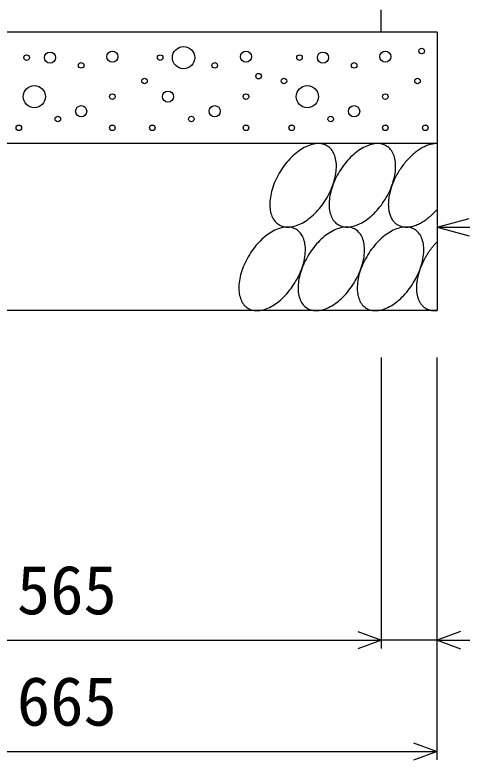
# Model space of a CAD drawing. Units: millimetres, scale not verified. Extents: x -16800 to 16800, y -5940 to 5940.
# Drawn here: x -14371 to -13969, y 2806 to 3475 of the extents above; entities that cross this region are included whole.
import ezdxf
from ezdxf.enums import TextEntityAlignment as Align

# ---------------------------------------------------------------- set-up
doc = ezdxf.new("R2010")
doc.units = ezdxf.units.MM
doc.header["$LTSCALE"] = 20
for name, color, linetype, lineweight in [('0-0_DIM', 7, 'Continuous', 25), ('0-2_HATCH', 6, 'Continuous', 25), ('0-5_OUTLINE', 3, 'Continuous', 25)]:
    doc.layers.add(name, color=color, linetype=linetype, lineweight=lineweight)
doc.styles.add('ＭＳ ゴシック', font='')
doc.styles.get('ＭＳ ゴシック').set_extended_font_data('MS Gothic')

msp = doc.modelspace()

# ---------------------------------------------------------------- linework, layer by layer
at = {"layer": '0-0_DIM'}
for p, q in [((-13991.9, 3284.9), (-13962.93, 3292.66)), ((-13991.9, 3284.9), (-13608.59, 3284.9)), ((-13991.9, 3284.9), (-13962.93, 3277.13)), ((-14041.9, 2906.47), (-14041.9, 3167.84)), ((-13991.9, 2806.47), (-13991.9, 3167.84)), ((-14606.9, 2913.97), (-14041.9, 2913.97)), ((-13991.9, 2913.97), (-14041.9, 2913.97)), ((-13991.9, 2913.97), (-13880.11, 2913.97)), ((-14656.9, 2813.97), (-13991.9, 2813.97))]:
    msp.add_line(p, q, dxfattribs=at)
for points in [[(-14063.05, 2921.66), (-14041.9, 2913.97), (-14063.05, 2906.27)], [(-13970.76, 2921.66), (-13991.9, 2913.97), (-13970.76, 2906.27)], [(-14013.05, 2821.66), (-13991.9, 2813.97), (-14013.05, 2806.27)]]:
    msp.add_lwpolyline(points, dxfattribs=at)
at = {"layer": '0-2_HATCH'}
for points in [[(-14090.4, 3357.68), (-14091.4, 3358.26), (-14092.5, 3358.75), (-14093.6, 3359.16), (-14094.8, 3359.47), (-14096, 3359.7), (-14097.2, 3359.83), (-14098.5, 3359.88), (-14099.8, 3359.83), (-14101.2, 3359.7), (-14102.6, 3359.47), (-14104, 3359.16), (-14105.4, 3358.75), (-14106.8, 3358.26), (-14108.3, 3357.69), (-14109.7, 3357.02), (-14111.2, 3356.28), (-14112.7, 3355.45), (-14114.1, 3354.54), (-14115.6, 3353.56), (-14117.1, 3352.5), (-14118.5, 3351.37), (-14119.9, 3350.16), (-14121.3, 3348.89), (-14122.7, 3347.56), (-14124.1, 3346.17), (-14125.4, 3344.72), (-14126.7, 3343.21), (-14128, 3341.66), (-14129.2, 3340.06), (-14130.4, 3338.41), (-14131.5, 3336.73), (-14132.6, 3335.01), (-14133.7, 3333.26), (-14134.7, 3331.49), (-14135.6, 3329.69), (-14136.5, 3327.88), (-14137.3, 3326.05), (-14138.1, 3324.22), (-14138.8, 3322.38)], [(-14037.2, 3357.68), (-14038.2, 3358.26), (-14039.3, 3358.75), (-14040.4, 3359.16), (-14041.6, 3359.47), (-14042.8, 3359.7), (-14044, 3359.83), (-14045.3, 3359.88), (-14046.6, 3359.83), (-14048, 3359.7), (-14049.4, 3359.47), (-14050.8, 3359.16), (-14052.2, 3358.75), (-14053.6, 3358.26), (-14055.1, 3357.69), (-14056.5, 3357.02), (-14058, 3356.28), (-14059.5, 3355.45), (-14060.9, 3354.54), (-14062.4, 3353.56), (-14063.9, 3352.5), (-14065.3, 3351.37), (-14066.7, 3350.16), (-14068.1, 3348.89), (-14069.5, 3347.56), (-14070.9, 3346.17), (-14072.2, 3344.72), (-14073.5, 3343.21), (-14074.8, 3341.66), (-14076, 3340.06), (-14077.2, 3338.41), (-14078.3, 3336.73), (-14079.4, 3335.01), (-14080.5, 3333.26), (-14081.5, 3331.49), (-14082.4, 3329.69), (-14083.3, 3327.88), (-14084.1, 3326.05), (-14084.9, 3324.22), (-14085.6, 3322.38)], [(-13991.9, 3359.88), (-13992.8, 3359.87), (-13993.6, 3359.82), (-13994.5, 3359.73), (-13995.4, 3359.61), (-13996.3, 3359.44), (-13997.2, 3359.24), (-13998.1, 3359), (-13999.1, 3358.72), (-14000, 3358.41), (-14001, 3358.06), (-14001.9, 3357.67), (-14002.9, 3357.24), (-14003.8, 3356.78), (-14004.8, 3356.29), (-14005.7, 3355.76), (-14006.7, 3355.19), (-14007.7, 3354.59), (-14008.6, 3353.96), (-14009.6, 3353.3), (-14010.5, 3352.6), (-14011.5, 3351.87), (-14012.4, 3351.11), (-14013.3, 3350.33), (-14014.2, 3349.51), (-14015.2, 3348.67), (-14016.1, 3347.79), (-14017, 3346.9), (-14017.8, 3345.98), (-14018.7, 3345.03), (-14019.6, 3344.06), (-14020.4, 3343.07), (-14021.2, 3342.05), (-14022.1, 3341.02), (-14022.9, 3339.97), (-14023.6, 3338.89), (-14024.4, 3337.81), (-14025.1, 3336.7), (-14025.9, 3335.58), (-14026.6, 3334.45)], [(-14083, 3346.17), (-14083.3, 3347.56), (-14083.7, 3348.89), (-14084.2, 3350.16), (-14084.7, 3351.36), (-14085.4, 3352.5), (-14086, 3353.56), (-14086.8, 3354.54), (-14087.6, 3355.45), (-14088.5, 3356.28), (-14089.4, 3357.02), (-14090.4, 3357.68)], [(-14029.7, 3346.17), (-14030.1, 3347.56), (-14030.5, 3348.89), (-14031, 3350.16), (-14031.5, 3351.36), (-14032.2, 3352.5), (-14032.8, 3353.56), (-14033.6, 3354.54), (-14034.4, 3355.45), (-14035.3, 3356.28), (-14036.2, 3357.02), (-14037.2, 3357.68)], [(-14116.1, 3287.07), (-14114.6, 3287.73), (-14113.1, 3288.48), (-14111.7, 3289.3), (-14110.2, 3290.21), (-14108.7, 3291.2), (-14107.3, 3292.26), (-14105.9, 3293.39), (-14104.4, 3294.59), (-14103, 3295.86), (-14101.6, 3297.19), (-14100.3, 3298.59), (-14098.9, 3300.04), (-14097.6, 3301.54), (-14096.4, 3303.1), (-14095.1, 3304.7), (-14094, 3306.34), (-14092.8, 3308.02), (-14091.7, 3309.74), (-14090.7, 3311.49), (-14089.7, 3313.26), (-14088.7, 3315.06), (-14087.9, 3316.87), (-14087, 3318.7), (-14086.3, 3320.54), (-14085.6, 3322.38), (-14084.9, 3324.22), (-14084.4, 3326.05), (-14083.9, 3327.88), (-14083.4, 3329.69), (-14083.1, 3331.49), (-14082.8, 3333.26), (-14082.5, 3335.01), (-14082.4, 3336.73), (-14082.3, 3338.41), (-14082.3, 3340.05), (-14082.3, 3341.65), (-14082.5, 3343.21), (-14082.7, 3344.71), (-14083, 3346.17)], [(-14062.9, 3287.07), (-14061.4, 3287.73), (-14059.9, 3288.48), (-14058.5, 3289.3), (-14057, 3290.21), (-14055.5, 3291.2), (-14054.1, 3292.26), (-14052.6, 3293.39), (-14051.2, 3294.59), (-14049.8, 3295.86), (-14048.4, 3297.19), (-14047.1, 3298.59), (-14045.7, 3300.04), (-14044.4, 3301.54), (-14043.2, 3303.1), (-14041.9, 3304.7), (-14040.8, 3306.34), (-14039.6, 3308.02), (-14038.5, 3309.74), (-14037.5, 3311.49), (-14036.5, 3313.26), (-14035.5, 3315.06), (-14034.7, 3316.87), (-14033.8, 3318.7), (-14033.1, 3320.54), (-14032.4, 3322.38), (-14031.7, 3324.22), (-14031.2, 3326.05), (-14030.6, 3327.88), (-14030.2, 3329.69), (-14029.8, 3331.49), (-14029.5, 3333.26), (-14029.3, 3335.01), (-14029.2, 3336.73), (-14029.1, 3338.41), (-14029.1, 3340.05), (-14029.1, 3341.65), (-14029.3, 3343.21), (-14029.5, 3344.71), (-14029.7, 3346.17)], [(-14026.6, 3334.45), (-14027.2, 3333.31), (-14027.9, 3332.15), (-14028.5, 3330.98), (-14029.1, 3329.81), (-14029.7, 3328.63), (-14030.3, 3327.44), (-14030.8, 3326.24), (-14031.3, 3325.05), (-14031.8, 3323.85), (-14032.3, 3322.64), (-14032.7, 3321.44), (-14033.1, 3320.24), (-14033.5, 3319.04), (-14033.8, 3317.84), (-14034.1, 3316.65), (-14034.4, 3315.47), (-14034.7, 3314.29), (-14034.9, 3313.12), (-14035.1, 3311.96), (-14035.3, 3310.81), (-14035.4, 3309.67), (-14035.5, 3308.54), (-14035.6, 3307.43), (-14035.6, 3306.34), (-14035.7, 3305.26), (-14035.6, 3304.2), (-14035.6, 3303.16), (-14035.5, 3302.13), (-14035.4, 3301.13), (-14035.3, 3300.15), (-14035.1, 3299.19), (-14034.9, 3298.26), (-14034.7, 3297.35), (-14034.4, 3296.47), (-14034.1, 3295.61), (-14033.8, 3294.78), (-14033.5, 3293.98), (-14033.1, 3293.21), (-14032.7, 3292.47)], [(-14138.8, 3322.38), (-14139.4, 3320.54), (-14140, 3318.7), (-14140.5, 3316.88), (-14140.9, 3315.06), (-14141.3, 3313.27), (-14141.6, 3311.49), (-14141.8, 3309.75), (-14142, 3308.03), (-14142.1, 3306.35), (-14142.1, 3304.7), (-14142, 3303.1), (-14141.9, 3301.54), (-14141.7, 3300.04), (-14141.4, 3298.59), (-14141.1, 3297.19), (-14140.6, 3295.86), (-14140.2, 3294.59), (-14139.6, 3293.39), (-14139, 3292.26), (-14138.3, 3291.2), (-14137.6, 3290.21), (-14136.8, 3289.31), (-14135.9, 3288.48), (-14135, 3287.73), (-14134, 3287.07), (-14133, 3286.49), (-14131.9, 3286), (-14130.8, 3285.6), (-14129.6, 3285.28), (-14128.4, 3285.06), (-14127.1, 3284.92), (-14125.8, 3284.88), (-14124.5, 3284.92), (-14123.2, 3285.06), (-14121.8, 3285.28), (-14120.4, 3285.6), (-14119, 3286), (-14117.5, 3286.49), (-14116.1, 3287.07)], [(-14085.6, 3322.38), (-14086.2, 3320.54), (-14086.8, 3318.7), (-14087.3, 3316.88), (-14087.7, 3315.06), (-14088.1, 3313.27), (-14088.4, 3311.49), (-14088.6, 3309.75), (-14088.8, 3308.03), (-14088.9, 3306.35), (-14088.9, 3304.7), (-14088.8, 3303.1), (-14088.7, 3301.54), (-14088.5, 3300.04), (-14088.2, 3298.59), (-14087.8, 3297.19), (-14087.4, 3295.86), (-14086.9, 3294.59), (-14086.4, 3293.39), (-14085.8, 3292.26), (-14085.1, 3291.2), (-14084.4, 3290.21), (-14083.5, 3289.31), (-14082.7, 3288.48), (-14081.8, 3287.73), (-14080.8, 3287.07), (-14079.8, 3286.49), (-14078.7, 3286), (-14077.5, 3285.6), (-14076.4, 3285.28), (-14075.2, 3285.06), (-14073.9, 3284.92), (-14072.6, 3284.88), (-14071.3, 3284.92), (-14069.9, 3285.06), (-14068.6, 3285.28), (-14067.2, 3285.6), (-14065.7, 3286), (-14064.3, 3286.49), (-14062.9, 3287.07)], [(-14001.9, 3291.49), (-14001, 3292.19), (-14000, 3292.92), (-13999.1, 3293.68), (-13998.1, 3294.47), (-13997.2, 3295.29), (-13996.3, 3296.13), (-13995.4, 3297), (-13994.5, 3297.9), (-13993.6, 3298.83), (-13992.8, 3299.77), (-13991.9, 3300.74)], [(-14032.7, 3292.47), (-14032.3, 3291.76), (-14031.8, 3291.08), (-14031.3, 3290.44), (-14030.8, 3289.82), (-14030.3, 3289.24), (-14029.7, 3288.7), (-14029.1, 3288.19), (-14028.5, 3287.71), (-14027.9, 3287.27), (-14027.2, 3286.86), (-14026.6, 3286.5), (-14025.9, 3286.17), (-14025.1, 3285.87), (-14024.4, 3285.61), (-14023.6, 3285.4), (-14022.9, 3285.22), (-14022.1, 3285.07), (-14021.2, 3284.97), (-14020.4, 3284.9), (-14019.6, 3284.88), (-14018.7, 3284.89), (-14017.8, 3284.94), (-14017, 3285.03), (-14016.1, 3285.16), (-14015.2, 3285.32), (-14014.2, 3285.52), (-14013.3, 3285.77), (-14012.4, 3286.05), (-14011.5, 3286.36), (-14010.5, 3286.72), (-14009.6, 3287.11), (-14008.6, 3287.53), (-14007.7, 3288), (-14006.7, 3288.49), (-14005.7, 3289.03), (-14004.8, 3289.59), (-14003.8, 3290.19), (-14002.9, 3290.83), (-14001.9, 3291.49)], [(-14118.2, 3282.69), (-14119.3, 3283.27), (-14120.4, 3283.76), (-14121.5, 3284.17), (-14122.7, 3284.48), (-14123.9, 3284.71), (-14125.1, 3284.84), (-14126.4, 3284.89), (-14127.7, 3284.84), (-14129.1, 3284.71), (-14130.5, 3284.48), (-14131.9, 3284.17), (-14133.3, 3283.76), (-14134.7, 3283.27), (-14136.2, 3282.7), (-14137.6, 3282.03), (-14139.1, 3281.29), (-14140.6, 3280.46), (-14142, 3279.55), (-14143.5, 3278.57), (-14144.9, 3277.51), (-14146.4, 3276.38), (-14147.8, 3275.17), (-14149.2, 3273.9), (-14150.6, 3272.57), (-14152, 3271.18), (-14153.3, 3269.73), (-14154.6, 3268.22), (-14155.9, 3266.67), (-14157.1, 3265.07), (-14158.3, 3263.42), (-14159.4, 3261.74), (-14160.5, 3260.02), (-14161.6, 3258.27), (-14162.6, 3256.5), (-14163.5, 3254.7), (-14164.4, 3252.89), (-14165.2, 3251.06), (-14166, 3249.23), (-14166.7, 3247.39)], [(-14110.8, 3271.17), (-14111.2, 3272.57), (-14111.6, 3273.9), (-14112.1, 3275.17), (-14112.6, 3276.37), (-14113.3, 3277.51), (-14113.9, 3278.57), (-14114.7, 3279.55), (-14115.5, 3280.46), (-14116.4, 3281.29), (-14117.3, 3282.03), (-14118.2, 3282.69)], [(-14065, 3282.69), (-14066.1, 3283.27), (-14067.2, 3283.76), (-14068.3, 3284.17), (-14069.4, 3284.48), (-14070.7, 3284.71), (-14071.9, 3284.84), (-14073.2, 3284.89), (-14074.5, 3284.84), (-14075.9, 3284.71), (-14077.3, 3284.48), (-14078.7, 3284.17), (-14080.1, 3283.76), (-14081.5, 3283.27), (-14083, 3282.7), (-14084.4, 3282.03), (-14085.9, 3281.29), (-14087.4, 3280.46), (-14088.8, 3279.55), (-14090.3, 3278.57), (-14091.7, 3277.51), (-14093.2, 3276.38), (-14094.6, 3275.17), (-14096, 3273.9), (-14097.4, 3272.57), (-14098.8, 3271.18), (-14100.1, 3269.73), (-14101.4, 3268.22), (-14102.7, 3266.67), (-14103.9, 3265.07), (-14105.1, 3263.42), (-14106.2, 3261.74), (-14107.3, 3260.02), (-14108.4, 3258.27), (-14109.3, 3256.5), (-14110.3, 3254.7), (-14111.2, 3252.89), (-14112, 3251.06), (-14112.8, 3249.23), (-14113.5, 3247.39)], [(-14057.6, 3271.17), (-14058, 3272.57), (-14058.4, 3273.9), (-14058.9, 3275.17), (-14059.4, 3276.37), (-14060, 3277.51), (-14060.7, 3278.57), (-14061.5, 3279.55), (-14062.3, 3280.46), (-14063.1, 3281.29), (-14064.1, 3282.03), (-14065, 3282.69)], [(-14011.8, 3282.69), (-14012.9, 3283.27), (-14013.9, 3283.76), (-14015.1, 3284.17), (-14016.2, 3284.48), (-14017.5, 3284.71), (-14018.7, 3284.84), (-14020, 3284.89), (-14021.3, 3284.84), (-14022.7, 3284.71), (-14024, 3284.48), (-14025.4, 3284.17), (-14026.9, 3283.76), (-14028.3, 3283.27), (-14029.8, 3282.7), (-14031.2, 3282.03), (-14032.7, 3281.29), (-14034.1, 3280.46), (-14035.6, 3279.55), (-14037.1, 3278.57), (-14038.5, 3277.51), (-14040, 3276.38), (-14041.4, 3275.17), (-14042.8, 3273.9), (-14044.2, 3272.57), (-14045.6, 3271.18), (-14046.9, 3269.73), (-14048.2, 3268.22), (-14049.4, 3266.67), (-14050.7, 3265.07), (-14051.9, 3263.42), (-14053, 3261.74), (-14054.1, 3260.02), (-14055.1, 3258.27), (-14056.1, 3256.5), (-14057.1, 3254.7), (-14058, 3252.89), (-14058.8, 3251.06), (-14059.5, 3249.23), (-14060.3, 3247.39)], [(-14004.4, 3271.17), (-14004.8, 3272.57), (-14005.2, 3273.9), (-14005.7, 3275.17), (-14006.2, 3276.37), (-14006.8, 3277.51), (-14007.5, 3278.57), (-14008.3, 3279.55), (-14009.1, 3280.46), (-14009.9, 3281.29), (-14010.9, 3282.03), (-14011.8, 3282.69)], [(-14144, 3212.08), (-14142.5, 3212.74), (-14141, 3213.49), (-14139.6, 3214.31), (-14138.1, 3215.22), (-14136.6, 3216.21), (-14135.2, 3217.27), (-14133.7, 3218.4), (-14132.3, 3219.6), (-14130.9, 3220.87), (-14129.5, 3222.2), (-14128.2, 3223.6), (-14126.8, 3225.05), (-14125.5, 3226.55), (-14124.3, 3228.11), (-14123, 3229.71), (-14121.9, 3231.35), (-14120.7, 3233.03), (-14119.6, 3234.75), (-14118.6, 3236.5), (-14117.6, 3238.27), (-14116.6, 3240.07), (-14115.8, 3241.88), (-14114.9, 3243.71), (-14114.2, 3245.54), (-14113.5, 3247.38), (-14112.8, 3249.22), (-14112.3, 3251.06), (-14111.7, 3252.89), (-14111.3, 3254.7), (-14110.9, 3256.5), (-14110.6, 3258.27), (-14110.4, 3260.02), (-14110.3, 3261.74), (-14110.2, 3263.42), (-14110.2, 3265.06), (-14110.2, 3266.66), (-14110.4, 3268.22), (-14110.6, 3269.72), (-14110.8, 3271.17)], [(-14090.7, 3212.08), (-14089.3, 3212.74), (-14087.8, 3213.49), (-14086.4, 3214.31), (-14084.9, 3215.22), (-14083.4, 3216.21), (-14082, 3217.27), (-14080.5, 3218.4), (-14079.1, 3219.6), (-14077.7, 3220.87), (-14076.3, 3222.2), (-14075, 3223.6), (-14073.6, 3225.05), (-14072.3, 3226.55), (-14071.1, 3228.11), (-14069.8, 3229.71), (-14068.6, 3231.35), (-14067.5, 3233.03), (-14066.4, 3234.75), (-14065.4, 3236.5), (-14064.4, 3238.27), (-14063.4, 3240.07), (-14062.5, 3241.88), (-14061.7, 3243.71), (-14061, 3245.54), (-14060.3, 3247.38), (-14059.6, 3249.22), (-14059, 3251.06), (-14058.5, 3252.89), (-14058.1, 3254.7), (-14057.7, 3256.5), (-14057.4, 3258.27), (-14057.2, 3260.02), (-14057.1, 3261.74), (-14057, 3263.42), (-14057, 3265.06), (-14057, 3266.66), (-14057.2, 3268.22), (-14057.4, 3269.72), (-14057.6, 3271.17)], [(-14037.5, 3212.08), (-14036.1, 3212.74), (-14034.6, 3213.49), (-14033.1, 3214.31), (-14031.7, 3215.22), (-14030.2, 3216.21), (-14028.8, 3217.27), (-14027.3, 3218.4), (-14025.9, 3219.6), (-14024.5, 3220.87), (-14023.1, 3222.2), (-14021.7, 3223.6), (-14020.4, 3225.05), (-14019.1, 3226.55), (-14017.8, 3228.11), (-14016.6, 3229.71), (-14015.4, 3231.35), (-14014.3, 3233.03), (-14013.2, 3234.75), (-14012.2, 3236.5), (-14011.2, 3238.27), (-14010.2, 3240.07), (-14009.3, 3241.88), (-14008.5, 3243.71), (-14007.7, 3245.54), (-14007, 3247.38), (-14006.4, 3249.22), (-14005.8, 3251.06), (-14005.3, 3252.89), (-14004.9, 3254.7), (-14004.5, 3256.5), (-14004.2, 3258.27), (-14004, 3260.02), (-14003.8, 3261.74), (-14003.8, 3263.42), (-14003.7, 3265.06), (-14003.8, 3266.66), (-14003.9, 3268.22), (-14004.1, 3269.72), (-14004.4, 3271.17)], [(-13991.9, 3271.64), (-13992.4, 3271.11), (-13992.9, 3270.57), (-13993.4, 3270.03), (-13993.9, 3269.47), (-13994.4, 3268.91), (-13994.9, 3268.34), (-13995.4, 3267.77), (-13995.8, 3267.19), (-13996.3, 3266.6), (-13996.8, 3266), (-13997.2, 3265.4), (-13997.7, 3264.79), (-13998.1, 3264.18), (-13998.6, 3263.56), (-13999, 3262.93), (-13999.4, 3262.3), (-13999.8, 3261.67), (-14000.3, 3261.03), (-14000.7, 3260.38), (-14001.1, 3259.73), (-14001.5, 3259.08), (-14001.8, 3258.42), (-14002.2, 3257.76), (-14002.6, 3257.09), (-14003, 3256.43), (-14003.3, 3255.76), (-14003.7, 3255.08), (-14004, 3254.4), (-14004.4, 3253.73), (-14004.7, 3253.05), (-14005, 3252.36), (-14005.3, 3251.68), (-14005.6, 3250.99), (-14005.9, 3250.3), (-14006.2, 3249.62), (-14006.5, 3248.93), (-14006.7, 3248.24), (-14007, 3247.55), (-14007.2, 3246.86)], [(-14166.7, 3247.39), (-14167.3, 3245.55), (-14167.9, 3243.71), (-14168.4, 3241.89), (-14168.8, 3240.07), (-14169.2, 3238.28), (-14169.5, 3236.5), (-14169.7, 3234.75), (-14169.9, 3233.04), (-14170, 3231.35), (-14170, 3229.71), (-14169.9, 3228.11), (-14169.8, 3226.55), (-14169.6, 3225.05), (-14169.3, 3223.6), (-14168.9, 3222.2), (-14168.5, 3220.87), (-14168, 3219.6), (-14167.5, 3218.4), (-14166.9, 3217.27), (-14166.2, 3216.21), (-14165.4, 3215.22), (-14164.6, 3214.32), (-14163.8, 3213.49), (-14162.9, 3212.74), (-14161.9, 3212.08), (-14160.8, 3211.5), (-14159.8, 3211.01), (-14158.6, 3210.61), (-14157.5, 3210.29), (-14156.3, 3210.07), (-14155, 3209.93), (-14153.7, 3209.89), (-14152.4, 3209.93), (-14151, 3210.07), (-14149.7, 3210.29), (-14148.3, 3210.61), (-14146.8, 3211.01), (-14145.4, 3211.5), (-14144, 3212.08)], [(-14113.5, 3247.39), (-14114.1, 3245.55), (-14114.7, 3243.71), (-14115.2, 3241.89), (-14115.6, 3240.07), (-14116, 3238.28), (-14116.3, 3236.5), (-14116.5, 3234.75), (-14116.7, 3233.04), (-14116.7, 3231.35), (-14116.8, 3229.71), (-14116.7, 3228.11), (-14116.6, 3226.55), (-14116.4, 3225.05), (-14116.1, 3223.6), (-14115.7, 3222.2), (-14115.3, 3220.87), (-14114.8, 3219.6), (-14114.3, 3218.4), (-14113.7, 3217.27), (-14113, 3216.21), (-14112.2, 3215.22), (-14111.4, 3214.32), (-14110.6, 3213.49), (-14109.6, 3212.74), (-14108.7, 3212.08), (-14107.6, 3211.5), (-14106.6, 3211.01), (-14105.4, 3210.61), (-14104.3, 3210.29), (-14103, 3210.07), (-14101.8, 3209.93), (-14100.5, 3209.89), (-14099.2, 3209.93), (-14097.8, 3210.07), (-14096.5, 3210.29), (-14095.1, 3210.61), (-14093.6, 3211.01), (-14092.2, 3211.5), (-14090.7, 3212.08)], [(-14060.3, 3247.39), (-14060.9, 3245.55), (-14061.5, 3243.71), (-14062, 3241.89), (-14062.4, 3240.07), (-14062.8, 3238.28), (-14063.1, 3236.5), (-14063.3, 3234.75), (-14063.4, 3233.04), (-14063.5, 3231.35), (-14063.5, 3229.71), (-14063.5, 3228.11), (-14063.4, 3226.55), (-14063.1, 3225.05), (-14062.9, 3223.6), (-14062.5, 3222.2), (-14062.1, 3220.87), (-14061.6, 3219.6), (-14061.1, 3218.4), (-14060.5, 3217.27), (-14059.8, 3216.21), (-14059, 3215.22), (-14058.2, 3214.32), (-14057.4, 3213.49), (-14056.4, 3212.74), (-14055.5, 3212.08), (-14054.4, 3211.5), (-14053.4, 3211.01), (-14052.2, 3210.61), (-14051.1, 3210.29), (-14049.8, 3210.07), (-14048.6, 3209.93), (-14047.3, 3209.89), (-14046, 3209.93), (-14044.6, 3210.07), (-14043.2, 3210.29), (-14041.8, 3210.61), (-14040.4, 3211.01), (-14039, 3211.5), (-14037.5, 3212.08)], [(-14007.2, 3246.86), (-14007.5, 3246.17), (-14007.7, 3245.48), (-14007.9, 3244.79), (-14008.1, 3244.1), (-14008.3, 3243.42), (-14008.5, 3242.73), (-14008.7, 3242.05), (-14008.9, 3241.37), (-14009.1, 3240.69), (-14009.2, 3240.01), (-14009.4, 3239.33), (-14009.5, 3238.66), (-14009.6, 3237.99), (-14009.7, 3237.32), (-14009.8, 3236.66), (-14009.9, 3236), (-14010, 3235.35), (-14010.1, 3234.7), (-14010.2, 3234.05), (-14010.2, 3233.41), (-14010.3, 3232.77), (-14010.3, 3232.14), (-14010.3, 3231.51), (-14010.3, 3230.89), (-14010.3, 3230.27), (-14010.3, 3229.66), (-14010.3, 3229.05), (-14010.3, 3228.45), (-14010.3, 3227.86), (-14010.2, 3227.28), (-14010.2, 3226.7), (-14010.1, 3226.13), (-14010, 3225.56), (-14009.9, 3225), (-14009.8, 3224.45), (-14009.7, 3223.91), (-14009.6, 3223.38), (-14009.5, 3222.85), (-14009.4, 3222.33)], [(-14009.4, 3222.33), (-14009.2, 3221.83), (-14009.1, 3221.33), (-14008.9, 3220.83), (-14008.7, 3220.35), (-14008.5, 3219.88), (-14008.3, 3219.41), (-14008.1, 3218.96), (-14007.9, 3218.51), (-14007.7, 3218.08), (-14007.5, 3217.65), (-14007.2, 3217.24), (-14007, 3216.83), (-14006.7, 3216.44), (-14006.5, 3216.05), (-14006.2, 3215.68), (-14005.9, 3215.32), (-14005.6, 3214.96), (-14005.3, 3214.62), (-14005, 3214.29), (-14004.7, 3213.97), (-14004.4, 3213.67), (-14004, 3213.37), (-14003.7, 3213.09), (-14003.3, 3212.81), (-14003, 3212.55), (-14002.6, 3212.3), (-14002.2, 3212.06), (-14001.8, 3211.84), (-14001.5, 3211.63), (-14001.1, 3211.42), (-14000.7, 3211.23), (-14000.3, 3211.06), (-13999.8, 3210.89), (-13999.4, 3210.74), (-13999, 3210.6), (-13998.6, 3210.47), (-13998.1, 3210.36), (-13997.7, 3210.25), (-13997.2, 3210.16)], [(-13997.2, 3210.16), (-13996.8, 3210.09), (-13996.3, 3210.02), (-13995.8, 3209.97), (-13995.4, 3209.93), (-13994.9, 3209.9), (-13994.4, 3209.89), (-13993.9, 3209.89), (-13993.4, 3209.9), (-13992.9, 3209.92), (-13992.4, 3209.96), (-13991.9, 3210.01)]]:
    msp.add_lwpolyline(points, dxfattribs=at)
for centre, radius in [((-14219.63, 3437.08), 10), ((-14360.66, 3437.08), 2.5), ((-14339.63, 3437.08), 5), ((-14283.56, 3437.95), 5), ((-14240.66, 3437.08), 2.5), ((-14163.56, 3437.95), 5), ((-14115.44, 3437.08), 2.5), ((-14094.41, 3437.08), 5), ((-14038.33, 3437.95), 5), ((-14005.65, 3442.97), 2.5), ((-14311.6, 3430.07), 2.5), ((-14191.6, 3430.07), 2.5), ((-14066.37, 3430.07), 2.5), ((-14152.22, 3420.38), 2.5), ((-14254.68, 3416.06), 2.5), ((-14129.46, 3416.06), 2.5), ((-14009.46, 3416.06), 2.5), ((-14353.65, 3402.06), 10), ((-14233.65, 3402.06), 5), ((-14108.43, 3402.06), 10), ((-14283.56, 3402.06), 2.5), ((-14163.56, 3402.06), 2.5), ((-14038.33, 3402.06), 2.5), ((-14311.6, 3388.93), 5), ((-14191.6, 3388.93), 5), ((-14066.37, 3388.93), 5), ((-14332.62, 3381.92), 2.5), ((-14212.62, 3381.92), 2.5), ((-14087.4, 3381.92), 2.5), ((-14367.67, 3374.04), 2.5), ((-14283.56, 3374.04), 2.5), ((-14247.67, 3374.04), 2.5), ((-14163.56, 3374.04), 2.5), ((-14122.45, 3374.04), 2.5), ((-14038.33, 3374.04), 2.5), ((-14002.45, 3374.04), 2.5)]:
    msp.add_circle(centre, radius, dxfattribs=at)
at = {"layer": '0-5_OUTLINE'}
for p, q in [((-14042.4, 3479.9), (-14042.4, 3459.9)), ((-13991.9, 3459.9), (-14656.9, 3459.9)), ((-13991.9, 3359.9), (-14656.9, 3359.9))]:
    msp.add_line(p, q, dxfattribs=at)
msp.add_lwpolyline([(-13991.9, 3459.9), (-13991.9, 3209.9), (-14656.9, 3209.9)], dxfattribs=at)

# ---------------------------------------------------------------- texts
at = {"layer": '0-0_DIM', "style": 'ＭＳ ゴシック'}
for s, p in [('565', (-14369.4, 2923.97)), ('665', (-14369.4, 2823.97))]:
    msp.add_text(s, height=43.99, dxfattribs=at).set_placement(p, align=Align.BOTTOM_LEFT)

doc.saveas('drawing.dxf')
